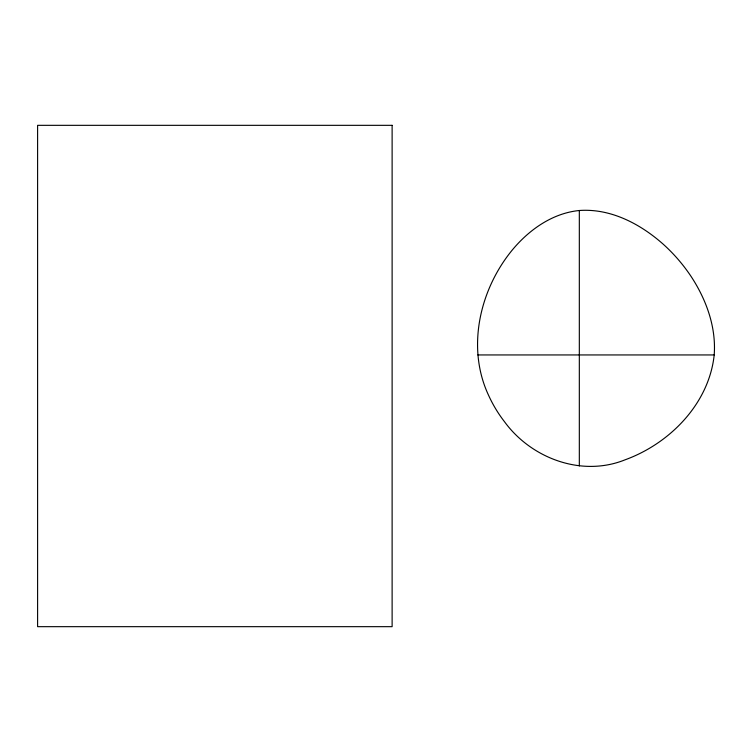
<?xml version="1.0" encoding="UTF-8"?>
<svg xmlns="http://www.w3.org/2000/svg" width="752" height="752" viewBox="0 0 752 752"><rect width="100%" height="100%" fill="white"/><g stroke="black" fill="none" stroke-linecap="round" stroke-linejoin="round"><path stroke-width="1.13" d="M714.203 354.944C716.271 327.139 706.344 299.804 691.304 276.774A170.366 170.366 0 0 0 663.104 244.099C640.243 223.861 610.643 208.238 579.322 210.504C552.382 213.173 528.957 229.83 512.093 250.237C479.738 289.764 466.306 347.593 488.499 395.148A132.239 132.239 0 0 0 504.451 421.656C531.222 458.419 581.71 477.266 624.997 459.848C669.816 443.567 708.995 403.739 714.203 354.944L477.858 354.944M579.322 210.504L579.322 465.949M392.121 125.33L37.6 125.33L37.6 626.67L392.121 626.67L392.121 125.33"/></g></svg>
